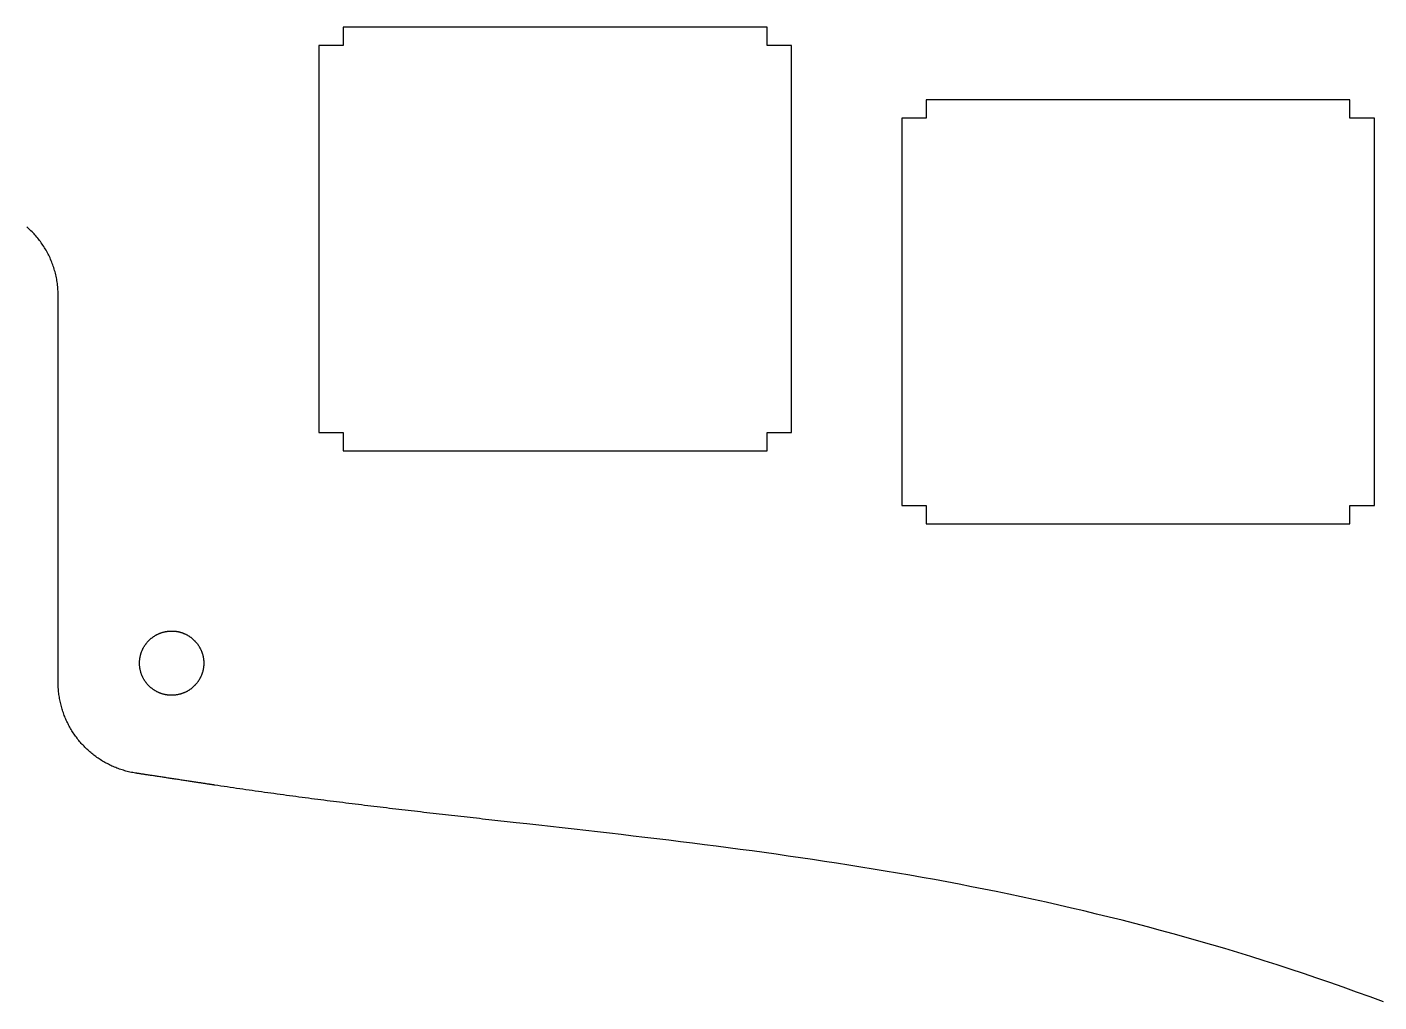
# Model space of a CAD drawing. Header units: millimetres. Extents: x 6 to 315, y 6 to 140.
# Drawn here: x 70.97 to 115.17, y 13.89 to 45.76 of the extents above; entities that cross this region are included whole.
import ezdxf

# ---------------------------------------------------------------- set-up
doc = ezdxf.new("R2010")
doc.units = ezdxf.units.MM
doc.layers.add('CUT', color=7, linetype='CONTINUOUS', true_color=0x000000)

msp = doc.modelspace()

# ---------------------------------------------------------------- linework, layer by layer
at = {"layer": 'CUT'}
for p, q in [((81.312058, 45.758836), (81.312058, 45.158532)), ((95.165927, 45.758836), (81.312058, 45.758836)), ((95.165927, 45.158532), (95.165927, 45.758836)), ((81.312058, 45.158532), (80.511709, 45.158532)), ((80.511709, 45.158532), (80.511709, 32.504927)), ((95.966448, 45.158532), (95.165927, 45.158532)), ((95.966448, 32.504927), (95.966448, 45.158532)), ((100.367417, 43.377261), (100.367417, 42.776956)), ((114.221287, 43.377261), (100.367417, 43.377261)), ((114.221287, 42.776956), (114.221287, 43.377261)), ((100.367417, 42.776956), (99.567241, 42.776956)), ((99.567241, 42.776956), (99.567241, 30.123351)), ((115.021808, 42.776956), (114.221287, 42.776956)), ((115.021808, 30.123351), (115.021808, 42.776956)), ((71.000889, 39.200251), (70.965601, 39.231692)), ((71.035824, 39.16828), (71.000889, 39.200251)), ((71.070406, 39.13578), (71.035824, 39.16828)), ((71.104282, 39.102716), (71.070406, 39.13578)), ((71.137453, 39.069157), (71.104282, 39.102716)), ((71.17027, 39.035069), (71.137453, 39.069157)), ((71.202735, 39.000452), (71.17027, 39.035069)), ((71.234494, 38.965341), (71.202735, 39.000452)), ((71.265547, 38.929735), (71.234494, 38.965341)), ((71.296247, 38.893636), (71.265547, 38.929735)), ((71.326242, 38.857043), (71.296247, 38.893636)), ((71.355883, 38.819955), (71.326242, 38.857043)), ((71.384819, 38.782409), (71.355883, 38.819955)), ((71.413402, 38.744404), (71.384819, 38.782409)), ((71.440927, 38.705906), (71.413402, 38.744404)), ((71.468098, 38.666983), (71.440927, 38.705906)), ((71.494917, 38.627602), (71.468098, 38.666983)), ((71.520677, 38.587798), (71.494917, 38.627602)), ((71.546084, 38.547534), (71.520677, 38.587798)), ((71.570786, 38.506883), (71.546084, 38.547534)), ((71.594781, 38.465773), (71.570786, 38.506883)), ((71.618424, 38.424274), (71.594781, 38.465773)), ((71.641008, 38.382353), (71.618424, 38.424274)), ((71.663239, 38.340043), (71.641008, 38.382353)), ((71.684765, 38.297344), (71.663239, 38.340043)), ((71.705585, 38.254258), (71.684765, 38.297344)), ((71.725699, 38.210784), (71.705585, 38.254258)), ((71.74546, 38.166921), (71.725699, 38.210784)), ((71.764162, 38.122706), (71.74546, 38.166921)), ((71.782159, 38.078137), (71.764162, 38.122706)), ((71.799803, 38.033216), (71.782159, 38.078137)), ((71.816388, 37.987942), (71.799803, 38.033216)), ((71.832267, 37.94235), (71.816388, 37.987942)), ((71.847794, 37.896406), (71.832267, 37.94235)), ((71.862262, 37.850143), (71.847794, 37.896406)), ((71.876024, 37.803564), (71.862262, 37.850143)), ((71.889081, 37.756666), (71.876024, 37.803564)), ((71.901431, 37.709451), (71.889081, 37.756666)), ((71.913076, 37.661954), (71.901431, 37.709451)), ((71.924015, 37.614139), (71.913076, 37.661954)), ((71.934249, 37.566077), (71.924015, 37.614139)), ((71.943424, 37.517698), (71.934249, 37.566077)), ((71.951893, 37.469072), (71.943424, 37.517698)), ((71.959656, 37.420163), (71.951893, 37.469072)), ((71.966714, 37.371007), (71.959656, 37.420163)), ((71.972713, 37.321604), (71.966714, 37.371007)), ((71.978006, 37.271954), (71.972713, 37.321604)), ((71.982593, 37.222058), (71.978006, 37.271954)), ((71.986475, 37.171949), (71.982593, 37.222058)), ((71.989298, 37.121594), (71.986475, 37.171949)), ((71.991415, 37.071026), (71.989298, 37.121594)), ((71.992474, 37.020212), (71.991415, 37.071026)), ((71.993179, 36.971374), (71.992474, 37.020212)), ((71.993179, 36.967069), (71.993179, 36.971374)), ((71.993179, 36.95493), (71.993179, 36.967069)), ((71.993179, 36.935098), (71.993179, 36.95493)), ((71.993179, 36.907785), (71.993179, 36.935098)), ((71.993179, 36.873098), (71.993179, 36.907785)), ((71.993179, 36.831246), (71.993179, 36.873098)), ((71.993179, 36.782408), (71.993179, 36.831246)), ((71.993179, 36.726689), (71.993179, 36.782408)), ((71.993179, 36.6643), (71.993179, 36.726689)), ((71.993179, 36.595383), (71.993179, 36.6643)), ((71.993179, 36.520115), (71.993179, 36.595383)), ((71.993179, 36.438671), (71.993179, 36.520115)), ((71.993179, 36.351157), (71.993179, 36.438671)), ((71.993179, 36.257821), (71.993179, 36.351157)), ((71.993179, 36.158769), (71.993179, 36.257821)), ((71.993179, 36.054211), (71.993179, 36.158769)), ((71.993179, 35.944255), (71.993179, 36.054211)), ((71.993179, 35.829111), (71.993179, 35.944255)), ((71.993179, 35.708921), (71.993179, 35.829111)), ((71.993179, 35.583861), (71.993179, 35.708921)), ((71.993179, 35.454108), (71.993179, 35.583861)), ((71.993179, 35.319803), (71.993179, 35.454108)), ((71.993179, 35.181087), (71.993179, 35.319803)), ((71.993179, 35.038208), (71.993179, 35.181087)), ((71.993179, 34.891234), (71.993179, 35.038208)), ((71.993179, 34.740379), (71.993179, 34.891234)), ((71.993179, 34.585819), (71.993179, 34.740379)), ((71.993179, 34.427695), (71.993179, 34.585819)), ((71.993179, 34.266183), (71.993179, 34.427695)), ((71.993179, 34.10146), (71.993179, 34.266183)), ((71.993179, 33.933632), (71.993179, 34.10146)), ((71.993179, 33.762945), (71.993179, 33.933632)), ((71.993179, 33.589506), (71.993179, 33.762945)), ((71.993179, 33.413491), (71.993179, 33.589506)), ((71.993179, 33.235077), (71.993179, 33.413491)), ((71.993179, 33.054439), (71.993179, 33.235077)), ((71.993179, 32.871719), (71.993179, 33.054439)), ((71.993179, 32.687094), (71.993179, 32.871719)), ((71.993179, 32.500704), (71.993179, 32.687094)), ((71.993179, 32.312762), (71.993179, 32.500704)), ((71.993179, 32.123373), (71.993179, 32.312762)), ((80.511709, 32.504927), (81.312058, 32.504927)), ((81.312058, 32.504927), (81.312058, 31.904967)), ((95.165927, 31.904967), (95.165927, 32.504927)), ((95.165927, 32.504927), (95.966448, 32.504927)), ((71.993179, 31.932749), (71.993179, 32.123373)), ((71.993179, 31.74103), (71.993179, 31.932749)), ((81.312058, 31.904967), (95.165927, 31.904967)), ((71.993179, 31.548395), (71.993179, 31.74103)), ((71.993179, 31.354983), (71.993179, 31.548395)), ((71.993179, 31.161007), (71.993179, 31.354983)), ((71.993179, 30.966571), (71.993179, 31.161007)), ((71.993179, 30.771889), (71.993179, 30.966571)), ((71.993179, 30.577101), (71.993179, 30.771889)), ((71.993179, 30.382383), (71.993179, 30.577101)), ((71.993179, 30.187913), (71.993179, 30.382383)), ((71.993179, 29.99383), (71.993179, 30.187913)), ((99.567241, 30.123351), (100.367417, 30.123351)), ((100.367417, 30.123351), (100.367417, 29.523047)), ((114.221287, 29.523047), (114.221287, 30.123351)), ((114.221287, 30.123351), (115.021808, 30.123351)), ((71.993179, 29.800277), (71.993179, 29.99383)), ((71.993179, 29.607465), (71.993179, 29.800277)), ((71.993179, 29.415536), (71.993179, 29.607465)), ((71.993179, 29.224664), (71.993179, 29.415536)), ((71.993179, 29.035028), (71.993179, 29.224664)), ((100.367417, 29.523047), (114.221287, 29.523047)), ((71.993179, 28.846768), (71.993179, 29.035028)), ((71.993179, 28.660026), (71.993179, 28.846768)), ((71.993179, 28.475012), (71.993179, 28.660026)), ((71.993179, 28.291905), (71.993179, 28.475012)), ((71.993179, 28.110808), (71.993179, 28.291905)), ((71.993179, 27.931899), (71.993179, 28.110808)), ((71.993179, 27.75539), (71.993179, 27.931899)), ((71.993179, 27.581422), (71.993179, 27.75539)), ((71.993179, 27.410135), (71.993179, 27.581422)), ((71.993179, 27.241707), (71.993179, 27.410135)), ((71.993179, 27.076314), (71.993179, 27.241707)), ((71.993179, 26.914096), (71.993179, 27.076314)), ((71.993179, 26.755266), (71.993179, 26.914096)), ((71.993179, 26.59993), (71.993179, 26.755266)), ((71.993179, 26.448299), (71.993179, 26.59993)), ((71.993179, 26.300549), (71.993179, 26.448299)), ((71.993179, 26.156752), (71.993179, 26.300549)), ((71.993179, 26.017189), (71.993179, 26.156752)), ((71.993179, 25.881931), (71.993179, 26.017189)), ((71.993179, 25.751225), (71.993179, 25.881931)), ((71.993179, 25.625178), (71.993179, 25.751225)), ((74.883242, 25.624542), (74.893123, 25.636611)), ((74.893123, 25.636611), (74.903003, 25.648503)), ((74.903003, 25.648503), (74.913237, 25.660254)), ((74.913237, 25.660254), (74.92347, 25.671863)), ((74.92347, 25.671863), (74.934057, 25.683296)), ((74.934057, 25.683296), (74.944643, 25.694588)), ((74.944643, 25.694588), (74.955582, 25.705704)), ((74.955582, 25.705704), (74.966521, 25.716679)), ((74.966521, 25.716679), (74.977813, 25.727477)), ((74.977813, 25.727477), (74.989105, 25.738134)), ((74.989105, 25.738134), (75.00075, 25.748614)), ((75.00075, 25.748614), (75.012395, 25.758918)), ((75.012395, 25.758918), (75.02404, 25.769046)), ((75.02404, 25.769046), (75.036038, 25.778997)), ((75.036038, 25.778997), (75.048036, 25.788807)), ((75.048036, 25.788807), (75.060386, 25.798405)), ((75.060386, 25.798405), (75.072737, 25.807827)), ((75.072737, 25.807827), (75.085441, 25.817072)), ((75.085441, 25.817072), (75.097791, 25.826141)), ((75.097791, 25.826141), (75.110848, 25.835034)), ((75.110848, 25.835034), (75.123551, 25.84375)), ((75.123551, 25.84375), (75.136961, 25.852254)), ((75.136961, 25.852254), (75.150017, 25.860582)), ((75.150017, 25.860582), (75.163427, 25.868698)), ((75.163427, 25.868698), (75.176836, 25.876638)), ((75.176836, 25.876638), (75.190598, 25.884401)), ((75.190598, 25.884401), (75.20436, 25.891917)), ((75.20436, 25.891917), (75.218123, 25.899257)), ((75.218123, 25.899257), (75.231885, 25.906421)), ((75.231885, 25.906421), (75.246, 25.913337)), ((75.246, 25.913337), (75.260468, 25.920077)), ((75.260468, 25.920077), (75.274583, 25.926605)), ((75.274583, 25.926605), (75.289051, 25.932922)), ((75.289051, 25.932922), (75.303519, 25.939026)), ((75.303519, 25.939026), (75.31834, 25.944919)), ((75.31834, 25.944919), (75.33316, 25.950601)), ((75.33316, 25.950601), (75.347981, 25.95607)), ((75.347981, 25.95607), (75.363155, 25.961293)), ((75.363155, 25.961293), (75.377976, 25.966339)), ((75.377976, 25.966339), (75.39315, 25.971103)), ((75.39315, 25.971103), (75.408676, 25.97569)), ((75.408676, 25.97569), (75.42385, 25.980031)), ((75.42385, 25.980031), (75.439376, 25.984159)), ((75.439376, 25.984159), (75.454903, 25.988041)), ((75.454903, 25.988041), (75.470782, 25.991711)), ((75.470782, 25.991711), (75.486309, 25.995099)), ((75.486309, 25.995099), (75.502189, 25.99831)), ((75.502189, 25.99831), (75.518068, 26.001239)), ((75.518068, 26.001239), (75.5343, 26.003956)), ((75.5343, 26.003956), (75.55018, 26.006426)), ((75.55018, 26.006426), (75.566412, 26.008614)), ((75.566412, 26.008614), (75.582644, 26.01059)), ((75.582644, 26.01059), (75.598877, 26.012319)), ((75.598877, 26.012319), (75.615462, 26.013801)), ((75.615462, 26.013801), (75.631694, 26.015036)), ((75.631694, 26.015036), (75.64828, 26.015989)), ((75.64828, 26.015989), (75.664865, 26.016695)), ((75.664865, 26.016695), (75.681803, 26.017153)), ((75.681803, 26.017153), (75.698388, 26.017365)), ((75.698388, 26.017365), (75.714973, 26.017295)), ((75.714973, 26.017295), (75.731911, 26.016977)), ((75.731911, 26.016977), (75.748497, 26.016377)), ((75.748497, 26.016377), (75.765082, 26.01553)), ((75.765082, 26.01553), (75.781314, 26.014436)), ((75.781314, 26.014436), (75.797899, 26.013095)), ((75.797899, 26.013095), (75.814132, 26.011507)), ((75.814132, 26.011507), (75.830364, 26.009637)), ((75.830364, 26.009637), (75.846597, 26.007555)), ((75.846597, 26.007555), (75.862829, 26.005226)), ((75.862829, 26.005226), (75.878708, 26.002615)), ((75.878708, 26.002615), (75.894588, 25.999792)), ((75.894588, 25.999792), (75.910467, 25.996722)), ((75.910467, 25.996722), (75.926347, 25.99344)), ((75.926347, 25.99344), (75.942226, 25.989911)), ((75.942226, 25.989911), (75.957753, 25.986135)), ((75.957753, 25.986135), (75.973279, 25.982113)), ((75.973279, 25.982113), (75.988806, 25.977878)), ((75.988806, 25.977878), (76.00398, 25.973432)), ((76.00398, 25.973432), (76.019153, 25.968739)), ((76.019153, 25.968739), (76.034327, 25.963834)), ((76.034327, 25.963834), (76.049501, 25.958717)), ((76.049501, 25.958717), (76.064322, 25.953353)), ((76.064322, 25.953353), (76.079142, 25.947778)), ((76.079142, 25.947778), (76.093963, 25.941991)), ((76.093963, 25.941991), (76.108431, 25.935992)), ((76.108431, 25.935992), (76.122899, 25.929781)), ((76.122899, 25.929781), (76.137367, 25.923359)), ((76.137367, 25.923359), (76.151482, 25.91676)), ((76.151482, 25.91676), (76.165597, 25.909914)), ((76.165597, 25.909914), (76.179712, 25.902857)), ((76.179712, 25.902857), (76.193828, 25.895623)), ((76.193828, 25.895623), (76.20759, 25.888177)), ((76.20759, 25.888177), (76.220999, 25.880555)), ((76.220999, 25.880555), (76.234761, 25.872686)), ((76.234761, 25.872686), (76.248171, 25.864675)), ((76.248171, 25.864675), (76.261227, 25.856453)), ((76.261227, 25.856453), (76.274636, 25.848019)), ((76.274636, 25.848019), (76.28734, 25.839409)), ((76.28734, 25.839409), (76.300396, 25.830623)), ((76.300396, 25.830623), (76.3131, 25.821659)), ((76.3131, 25.821659), (76.325804, 25.812485)), ((76.325804, 25.812485), (76.338154, 25.803133)), ((76.338154, 25.803133), (76.350505, 25.793606)), ((76.350505, 25.793606), (76.362503, 25.783937)), ((76.362503, 25.783937), (76.374501, 25.774056)), ((76.374501, 25.774056), (76.386498, 25.763999)), ((76.386498, 25.763999), (76.398143, 25.753766)), ((76.398143, 25.753766), (76.409788, 25.743391)), ((76.409788, 25.743391), (76.42108, 25.73284)), ((76.42108, 25.73284), (76.432372, 25.722113)), ((76.432372, 25.722113), (76.443664, 25.711209)), ((76.443664, 25.711209), (76.454604, 25.700164)), ((76.454604, 25.700164), (76.46519, 25.688978)), ((76.46519, 25.688978), (76.475776, 25.67758)), ((76.475776, 25.67758), (76.486363, 25.666076)), ((76.486363, 25.666076), (76.496596, 25.654396)), ((76.496596, 25.654396), (76.506477, 25.642574)), ((76.506477, 25.642574), (76.51671, 25.630577)), ((71.993179, 25.503964), (71.993179, 25.625178)), ((71.993179, 25.387727), (71.993179, 25.503964)), ((71.993179, 25.276712), (71.993179, 25.387727)), ((71.993179, 25.17099), (71.993179, 25.276712)), ((74.675045, 25.187363), (74.678574, 25.203101)), ((74.678574, 25.203101), (74.682455, 25.218734)), ((74.682455, 25.218734), (74.686337, 25.23426)), ((74.686337, 25.23426), (74.690571, 25.249716)), ((74.690571, 25.249716), (74.694806, 25.265067)), ((74.694806, 25.265067), (74.699393, 25.280346)), ((74.699393, 25.280346), (74.704334, 25.295485)), ((74.704334, 25.295485), (74.709274, 25.310552)), ((74.709274, 25.310552), (74.714567, 25.325514)), ((74.714567, 25.325514), (74.720213, 25.340335)), ((74.720213, 25.340335), (74.725859, 25.355085)), ((74.725859, 25.355085), (74.731858, 25.36973)), ((74.731858, 25.36973), (74.73821, 25.384233)), ((74.73821, 25.384233), (74.744562, 25.398666)), ((74.744562, 25.398666), (74.750913, 25.412957)), ((74.750913, 25.412957), (74.757971, 25.427143)), ((74.757971, 25.427143), (74.764676, 25.441187)), ((74.764676, 25.441187), (74.772086, 25.455126)), ((74.772086, 25.455126), (74.779496, 25.468959)), ((74.779496, 25.468959), (74.786907, 25.482651)), ((74.786907, 25.482651), (74.79467, 25.496201)), ((74.79467, 25.496201), (74.802786, 25.509646)), ((74.802786, 25.509646), (74.810902, 25.522984)), ((74.810902, 25.522984), (74.819371, 25.536147)), ((74.819371, 25.536147), (74.827841, 25.549203)), ((74.827841, 25.549203), (74.836662, 25.562083)), ((74.836662, 25.562083), (74.845484, 25.574857)), ((74.845484, 25.574857), (74.854659, 25.58749)), ((74.854659, 25.58749), (74.864187, 25.599982)), ((74.864187, 25.599982), (74.873362, 25.612333)), ((74.873362, 25.612333), (74.883242, 25.624542)), ((76.51671, 25.630577), (76.526238, 25.618473)), ((76.526238, 25.618473), (76.535765, 25.606193)), ((76.535765, 25.606193), (76.545293, 25.593772)), ((76.545293, 25.593772), (76.554468, 25.581209)), ((76.554468, 25.581209), (76.563643, 25.568506)), ((76.563643, 25.568506), (76.572465, 25.555661)), ((76.572465, 25.555661), (76.580934, 25.542675)), ((76.580934, 25.542675), (76.589403, 25.529583)), ((76.589403, 25.529583), (76.597872, 25.516315)), ((76.597872, 25.516315), (76.605988, 25.502941)), ((76.605988, 25.502941), (76.613751, 25.489461)), ((76.613751, 25.489461), (76.621514, 25.475805)), ((76.621514, 25.475805), (76.628925, 25.462043)), ((76.628925, 25.462043), (76.636335, 25.448174)), ((76.636335, 25.448174), (76.643393, 25.434165)), ((76.643393, 25.434165), (76.650097, 25.42005)), ((76.650097, 25.42005), (76.656802, 25.405829)), ((76.656802, 25.405829), (76.663507, 25.391467)), ((76.663507, 25.391467), (76.669506, 25.376999)), ((76.669506, 25.376999), (76.675858, 25.362425)), ((76.675858, 25.362425), (76.681504, 25.347746)), ((76.681504, 25.347746), (76.68715, 25.332925)), ((76.68715, 25.332925), (76.692443, 25.318033)), ((76.692443, 25.318033), (76.697736, 25.303036)), ((76.697736, 25.303036), (76.702676, 25.287933)), ((76.702676, 25.287933), (76.707616, 25.272724)), ((76.707616, 25.272724), (76.711851, 25.257409)), ((76.711851, 25.257409), (76.716438, 25.241988)), ((76.716438, 25.241988), (76.72032, 25.226497)), ((76.72032, 25.226497), (76.724202, 25.210935)), ((76.724202, 25.210935), (76.72773, 25.195232)), ((76.72773, 25.195232), (76.731259, 25.179494)), ((71.993179, 25.070772), (71.993179, 25.17099)), ((71.993179, 24.976237), (71.993179, 25.070772)), ((71.993179, 24.887523), (71.993179, 24.976237)), ((71.993179, 24.804774), (71.993179, 24.887523)), ((71.993179, 24.728199), (71.993179, 24.804774)), ((74.652108, 24.975743), (74.652461, 24.992434)), ((74.652108, 24.958981), (74.652108, 24.975743)), ((74.652461, 24.942255), (74.652108, 24.958981)), ((74.652461, 24.992434), (74.652814, 25.00909)), ((74.652814, 24.925599), (74.652461, 24.942255)), ((74.652814, 25.00909), (74.653519, 25.02564)), ((74.653519, 24.909014), (74.652814, 24.925599)), ((74.653519, 25.02564), (74.654578, 25.042154)), ((74.654578, 24.892499), (74.653519, 24.909014)), ((74.654578, 25.042154), (74.655989, 25.058598)), ((74.655989, 24.876055), (74.654578, 24.892499)), ((74.655989, 25.058598), (74.657401, 25.074972)), ((74.657401, 24.859681), (74.655989, 24.876055)), ((74.657401, 25.074972), (74.659165, 25.091275)), ((74.659165, 24.843379), (74.657401, 24.859681)), ((74.659165, 25.091275), (74.661283, 25.107472)), ((74.661283, 24.827146), (74.659165, 24.843379)), ((74.661283, 25.107472), (74.6634, 25.123633)), ((74.6634, 24.810984), (74.661283, 24.827146)), ((74.6634, 25.123633), (74.666223, 25.139689)), ((74.666223, 24.794929), (74.6634, 24.810984)), ((74.666223, 25.139689), (74.668693, 25.155675)), ((74.668693, 24.778943), (74.666223, 24.794929)), ((74.668693, 25.155675), (74.671869, 25.171554)), ((74.671869, 24.763028), (74.668693, 24.778943)), ((74.671869, 25.171554), (74.675045, 25.187363)), ((74.675045, 24.74722), (74.671869, 24.763028)), ((76.731259, 24.755124), (76.72773, 24.73935)), ((76.731259, 25.179494), (76.734082, 25.163614)), ((76.734082, 24.770968), (76.731259, 24.755124)), ((76.734082, 25.163614), (76.737258, 25.1477)), ((76.737258, 24.786918), (76.734082, 24.770968)), ((76.737258, 25.1477), (76.739728, 25.131679)), ((76.739728, 24.802939), (76.737258, 24.786918)), ((76.739728, 25.131679), (76.742198, 25.115553)), ((76.742198, 24.819065), (76.739728, 24.802939)), ((76.742198, 25.115553), (76.744316, 25.099391)), ((76.744316, 24.835227), (76.742198, 24.819065)), ((76.744316, 25.099391), (76.746433, 25.083123)), ((76.746433, 24.851495), (76.744316, 24.835227)), ((76.746433, 25.083123), (76.747844, 25.066785)), ((76.747844, 24.867833), (76.746433, 24.851495)), ((76.747844, 25.066785), (76.749256, 25.050411)), ((76.749256, 24.884242), (76.747844, 24.867833)), ((76.749256, 25.050411), (76.750667, 25.033932)), ((76.750667, 24.900756), (76.749256, 24.884242)), ((76.750667, 25.033932), (76.751373, 25.017382)), ((76.751373, 24.917306), (76.750667, 24.900756)), ((76.751373, 25.017382), (76.752079, 25.000762)), ((76.752079, 24.933927), (76.751373, 24.917306)), ((76.752079, 25.000762), (76.752432, 24.984106)), ((76.752432, 24.950583), (76.752079, 24.933927)), ((76.752432, 24.984106), (76.752432, 24.967344)), ((76.752432, 24.967344), (76.752432, 24.950583)), ((71.993179, 24.657977), (71.993179, 24.728199)), ((71.993179, 24.594212), (71.993179, 24.657977)), ((71.993179, 24.537081), (71.993179, 24.594212)), ((71.993179, 24.486796), (71.993179, 24.537081)), ((71.993179, 24.443463), (71.993179, 24.486796)), ((71.993179, 24.407293), (71.993179, 24.443463)), ((71.993179, 24.378428), (71.993179, 24.407293)), ((71.993179, 24.357008), (71.993179, 24.378428)), ((71.993179, 24.343281), (71.993179, 24.357008)), ((71.993179, 24.337318), (71.993179, 24.343281)), ((71.993179, 24.302806), (71.993179, 24.337318)), ((74.678574, 24.731481), (74.675045, 24.74722)), ((74.682455, 24.715849), (74.678574, 24.731481)), ((74.686337, 24.700287), (74.682455, 24.715849)), ((74.690571, 24.684831), (74.686337, 24.700287)), ((74.694806, 24.669481), (74.690571, 24.684831)), ((74.699393, 24.654201), (74.694806, 24.669481)), ((74.704334, 24.639063), (74.699393, 24.654201)), ((74.709274, 24.623995), (74.704334, 24.639063)), ((74.714567, 24.609033), (74.709274, 24.623995)), ((74.720213, 24.594177), (74.714567, 24.609033)), ((74.725859, 24.579427), (74.720213, 24.594177)), ((74.731858, 24.564782), (74.725859, 24.579427)), ((74.73821, 24.550244), (74.731858, 24.564782)), ((74.744562, 24.535846), (74.73821, 24.550244)), ((74.750913, 24.521519), (74.744562, 24.535846)), ((74.757971, 24.507334), (74.750913, 24.521519)), ((74.764676, 24.493289), (74.757971, 24.507334)), ((74.772086, 24.479351), (74.764676, 24.493289)), ((74.779496, 24.465518), (74.772086, 24.479351)), ((74.786907, 24.451826), (74.779496, 24.465518)), ((74.79467, 24.43824), (74.786907, 24.451826)), ((74.802786, 24.424796), (74.79467, 24.43824)), ((74.810902, 24.411492), (74.802786, 24.424796)), ((74.819371, 24.398295), (74.810902, 24.411492)), ((74.827841, 24.385238), (74.819371, 24.398295)), ((74.836662, 24.372323), (74.827841, 24.385238)), ((74.845484, 24.359549), (74.836662, 24.372323)), ((74.854659, 24.346916), (74.845484, 24.359549)), ((74.864187, 24.334424), (74.854659, 24.346916)), ((74.873362, 24.322073), (74.864187, 24.334424)), ((74.883242, 24.309864), (74.873362, 24.322073)), ((74.893123, 24.297831), (74.883242, 24.309864)), ((76.526238, 24.315969), (76.51671, 24.30383)), ((76.535765, 24.328249), (76.526238, 24.315969)), ((76.545293, 24.34067), (76.535765, 24.328249)), ((76.554468, 24.353232), (76.545293, 24.34067)), ((76.563643, 24.365936), (76.554468, 24.353232)), ((76.572465, 24.378781), (76.563643, 24.365936)), ((76.580934, 24.391766), (76.572465, 24.378781)), ((76.589403, 24.404858), (76.580934, 24.391766)), ((76.597872, 24.418126), (76.589403, 24.404858)), ((76.605988, 24.4315), (76.597872, 24.418126)), ((76.613751, 24.445016), (76.605988, 24.4315)), ((76.621514, 24.458637), (76.613751, 24.445016)), ((76.628925, 24.472399), (76.621514, 24.458637)), ((76.636335, 24.486302), (76.628925, 24.472399)), ((76.643393, 24.500311), (76.636335, 24.486302)), ((76.650097, 24.514427), (76.643393, 24.500311)), ((76.656802, 24.528683), (76.650097, 24.514427)), ((76.663507, 24.543045), (76.656802, 24.528683)), ((76.669506, 24.557513), (76.663507, 24.543045)), ((76.675858, 24.572087), (76.669506, 24.557513)), ((76.681504, 24.586766), (76.675858, 24.572087)), ((76.68715, 24.601587), (76.681504, 24.586766)), ((76.692443, 24.616479), (76.68715, 24.601587)), ((76.697736, 24.631511), (76.692443, 24.616479)), ((76.702676, 24.646614), (76.697736, 24.631511)), ((76.707616, 24.661823), (76.702676, 24.646614)), ((76.711851, 24.677138), (76.707616, 24.661823)), ((76.716438, 24.692559), (76.711851, 24.677138)), ((76.72032, 24.70805), (76.716438, 24.692559)), ((76.724202, 24.723647), (76.72032, 24.70805)), ((76.72773, 24.73935), (76.724202, 24.723647)), ((71.994238, 24.25725), (71.993179, 24.302806)), ((71.99565, 24.211835), (71.994238, 24.25725)), ((71.997767, 24.166596), (71.99565, 24.211835)), ((72.00059, 24.121498), (71.997767, 24.166596)), ((72.004119, 24.076577), (72.00059, 24.121498)), ((72.008353, 24.031832), (72.004119, 24.076577)), ((72.013293, 23.987264), (72.008353, 24.031832)), ((72.018939, 23.942872), (72.013293, 23.987264)), ((72.024938, 23.898656), (72.018939, 23.942872)), ((72.031643, 23.854652), (72.024938, 23.898656)), ((74.903003, 24.285903), (74.893123, 24.297831)), ((74.913237, 24.274153), (74.903003, 24.285903)), ((74.92347, 24.262543), (74.913237, 24.274153)), ((74.934057, 24.25111), (74.92347, 24.262543)), ((74.944643, 24.239818), (74.934057, 24.25111)), ((74.955582, 24.228667), (74.944643, 24.239818)), ((74.966521, 24.217728), (74.955582, 24.228667)), ((74.977813, 24.206894), (74.966521, 24.217728)), ((74.989105, 24.196273), (74.977813, 24.206894)), ((75.00075, 24.185792), (74.989105, 24.196273)), ((75.012395, 24.175488), (75.00075, 24.185792)), ((75.02404, 24.165325), (75.012395, 24.175488)), ((75.036038, 24.155374), (75.02404, 24.165325)), ((75.048036, 24.145599), (75.036038, 24.155374)), ((75.060386, 24.135966), (75.048036, 24.145599)), ((75.072737, 24.126544), (75.060386, 24.135966)), ((75.085441, 24.117299), (75.072737, 24.126544)), ((75.097791, 24.10823), (75.085441, 24.117299)), ((75.110848, 24.099337), (75.097791, 24.10823)), ((75.123551, 24.090621), (75.110848, 24.099337)), ((75.136961, 24.082117), (75.123551, 24.090621)), ((75.150017, 24.073789), (75.136961, 24.082117)), ((75.163427, 24.065673), (75.150017, 24.073789)), ((75.176836, 24.057733), (75.163427, 24.065673)), ((75.190598, 24.04997), (75.176836, 24.057733)), ((75.20436, 24.042418), (75.190598, 24.04997)), ((75.218123, 24.035078), (75.20436, 24.042418)), ((75.231885, 24.02795), (75.218123, 24.035078)), ((75.246, 24.020999), (75.231885, 24.02795)), ((75.260468, 24.014259), (75.246, 24.020999)), ((75.274583, 24.007766), (75.260468, 24.014259)), ((75.289051, 24.001414), (75.274583, 24.007766)), ((75.303519, 23.995309), (75.289051, 24.001414)), ((75.31834, 23.989416), (75.303519, 23.995309)), ((75.33316, 23.98377), (75.31834, 23.989416)), ((75.347981, 23.9783), (75.33316, 23.98377)), ((75.363155, 23.973043), (75.347981, 23.9783)), ((75.377976, 23.968032), (75.363155, 23.973043)), ((75.39315, 23.963233), (75.377976, 23.968032)), ((75.408676, 23.958645), (75.39315, 23.963233)), ((75.42385, 23.954305), (75.408676, 23.958645)), ((75.439376, 23.950211), (75.42385, 23.954305)), ((75.454903, 23.94633), (75.439376, 23.950211)), ((75.470782, 23.94266), (75.454903, 23.94633)), ((75.486309, 23.939237), (75.470782, 23.94266)), ((75.502189, 23.936061), (75.486309, 23.939237)), ((75.518068, 23.933097), (75.502189, 23.936061)), ((75.5343, 23.930415), (75.518068, 23.933097)), ((75.55018, 23.927945), (75.5343, 23.930415)), ((75.566412, 23.925722), (75.55018, 23.927945)), ((75.582644, 23.923746), (75.566412, 23.925722)), ((75.598877, 23.922017), (75.582644, 23.923746)), ((75.615462, 23.92057), (75.598877, 23.922017)), ((75.631694, 23.919335), (75.615462, 23.92057)), ((75.64828, 23.918347), (75.631694, 23.919335)), ((75.664865, 23.917641), (75.64828, 23.918347)), ((75.681803, 23.917182), (75.664865, 23.917641)), ((75.698388, 23.917006), (75.681803, 23.917182)), ((75.714973, 23.917076), (75.698388, 23.917006)), ((75.731911, 23.917394), (75.714973, 23.917076)), ((75.748497, 23.917959), (75.731911, 23.917394)), ((75.765082, 23.918805), (75.748497, 23.917959)), ((75.781314, 23.919899), (75.765082, 23.918805)), ((75.797899, 23.921276), (75.781314, 23.919899)), ((75.814132, 23.922864), (75.797899, 23.921276)), ((75.830364, 23.924698), (75.814132, 23.922864)), ((75.846597, 23.926816), (75.830364, 23.924698)), ((75.862829, 23.929145), (75.846597, 23.926816)), ((75.878708, 23.931721), (75.862829, 23.929145)), ((75.894588, 23.934544), (75.878708, 23.931721)), ((75.910467, 23.937614), (75.894588, 23.934544)), ((75.926347, 23.940931), (75.910467, 23.937614)), ((75.942226, 23.94446), (75.926347, 23.940931)), ((75.957753, 23.948235), (75.942226, 23.94446)), ((75.973279, 23.952223), (75.957753, 23.948235)), ((75.988806, 23.956457), (75.973279, 23.952223)), ((76.00398, 23.960904), (75.988806, 23.956457)), ((76.019153, 23.965597), (76.00398, 23.960904)), ((76.034327, 23.970502), (76.019153, 23.965597)), ((76.049501, 23.975654), (76.034327, 23.970502)), ((76.064322, 23.980982), (76.049501, 23.975654)), ((76.079142, 23.986558), (76.064322, 23.980982)), ((76.093963, 23.992345), (76.079142, 23.986558)), ((76.108431, 23.998344), (76.093963, 23.992345)), ((76.122899, 24.004555), (76.108431, 23.998344)), ((76.137367, 24.010977), (76.122899, 24.004555)), ((76.151482, 24.017611), (76.137367, 24.010977)), ((76.165597, 24.024457), (76.151482, 24.017611)), ((76.179712, 24.031479), (76.165597, 24.024457)), ((76.193828, 24.038748), (76.179712, 24.031479)), ((76.20759, 24.046194), (76.193828, 24.038748)), ((76.220999, 24.053816), (76.20759, 24.046194)), ((76.234761, 24.06165), (76.220999, 24.053816)), ((76.248171, 24.069696), (76.234761, 24.06165)), ((76.261227, 24.077918), (76.248171, 24.069696)), ((76.274636, 24.086351), (76.261227, 24.077918)), ((76.28734, 24.094962), (76.274636, 24.086351)), ((76.300396, 24.103748), (76.28734, 24.094962)), ((76.3131, 24.112711), (76.300396, 24.103748)), ((76.325804, 24.121886), (76.3131, 24.112711)), ((76.338154, 24.131237), (76.325804, 24.121886)), ((76.350505, 24.140765), (76.338154, 24.131237)), ((76.362503, 24.150469), (76.350505, 24.140765)), ((76.374501, 24.16035), (76.362503, 24.150469)), ((76.386498, 24.170407), (76.374501, 24.16035)), ((76.398143, 24.180605), (76.386498, 24.170407)), ((76.409788, 24.191015), (76.398143, 24.180605)), ((76.42108, 24.201566), (76.409788, 24.191015)), ((76.432372, 24.212293), (76.42108, 24.201566)), ((76.443664, 24.223162), (76.432372, 24.212293)), ((76.454604, 24.234242), (76.443664, 24.223162)), ((76.46519, 24.245428), (76.454604, 24.234242)), ((76.475776, 24.256826), (76.46519, 24.245428)), ((76.486363, 24.26833), (76.475776, 24.256826)), ((76.496596, 24.28001), (76.486363, 24.26833)), ((76.506477, 24.291832), (76.496596, 24.28001)), ((76.51671, 24.30383), (76.506477, 24.291832)), ((72.039053, 23.81086), (72.031643, 23.854652)), ((72.04717, 23.767245), (72.039053, 23.81086)), ((72.055991, 23.723841), (72.04717, 23.767245)), ((72.065166, 23.680649), (72.055991, 23.723841)), ((72.0754, 23.637704), (72.065166, 23.680649)), ((72.085986, 23.594935), (72.0754, 23.637704)), ((72.096925, 23.552448), (72.085986, 23.594935)), ((72.108923, 23.510139), (72.096925, 23.552448)), ((72.121274, 23.468111), (72.108923, 23.510139)), ((72.133977, 23.42633), (72.121274, 23.468111)), ((72.14774, 23.384797), (72.133977, 23.42633)), ((72.161855, 23.34351), (72.14774, 23.384797)), ((72.176675, 23.30247), (72.161855, 23.34351)), ((72.191849, 23.261713), (72.176675, 23.30247)), ((72.207729, 23.221238), (72.191849, 23.261713)), ((72.224314, 23.181045), (72.207729, 23.221238)), ((72.241252, 23.141135), (72.224314, 23.181045)), ((72.258896, 23.101507), (72.241252, 23.141135)), ((72.276893, 23.062161), (72.258896, 23.101507)), ((72.295595, 23.023098), (72.276893, 23.062161)), ((72.315003, 22.984387), (72.295595, 23.023098)), ((72.334764, 22.945959), (72.315003, 22.984387)), ((72.354878, 22.907848), (72.334764, 22.945959)), ((72.376051, 22.870055), (72.354878, 22.907848)), ((72.397224, 22.832579), (72.376051, 22.870055)), ((72.419102, 22.795457), (72.397224, 22.832579)), ((72.441686, 22.758652), (72.419102, 22.795457)), ((72.464623, 22.722199), (72.441686, 22.758652)), ((72.487913, 22.6861), (72.464623, 22.722199)), ((72.511909, 22.650318), (72.487913, 22.6861)), ((72.536257, 22.614925), (72.511909, 22.650318)), ((72.561311, 22.579884), (72.536257, 22.614925)), ((72.586719, 22.545232), (72.561311, 22.579884)), ((72.612831, 22.510932), (72.586719, 22.545232)), ((72.638944, 22.47702), (72.612831, 22.510932)), ((72.666116, 22.443497), (72.638944, 22.47702)), ((72.693287, 22.410362), (72.666116, 22.443497)), ((72.721165, 22.377615), (72.693287, 22.410362)), ((72.749395, 22.345256), (72.721165, 22.377615)), ((72.778331, 22.313321), (72.749395, 22.345256)), ((72.807267, 22.281774), (72.778331, 22.313321)), ((72.836908, 22.25065), (72.807267, 22.281774)), ((72.867256, 22.219985), (72.836908, 22.25065)), ((72.897603, 22.189708), (72.867256, 22.219985)), ((72.928656, 22.159855), (72.897603, 22.189708)), ((72.960062, 22.13046), (72.928656, 22.159855)), ((72.991821, 22.101524), (72.960062, 22.13046)), ((73.024286, 22.073012), (72.991821, 22.101524)), ((73.056751, 22.044958), (73.024286, 22.073012)), ((73.089921, 22.017363), (73.056751, 22.044958)), ((73.123444, 21.990227), (73.089921, 22.017363)), ((73.157321, 21.963549), (73.123444, 21.990227)), ((73.191903, 21.937366), (73.157321, 21.963549)), ((73.226485, 21.911676), (73.191903, 21.937366)), ((73.261419, 21.886445), (73.226485, 21.911676)), ((73.29706, 21.861709), (73.261419, 21.886445)), ((73.333053, 21.837466), (73.29706, 21.861709)), ((73.369047, 21.813753), (73.333053, 21.837466)), ((73.405746, 21.790498), (73.369047, 21.813753)), ((73.442798, 21.767773), (73.405746, 21.790498)), ((73.480203, 21.745577), (73.442798, 21.767773)), ((73.517961, 21.72391), (73.480203, 21.745577)), ((73.556072, 21.702773), (73.517961, 21.72391)), ((73.594182, 21.68213), (73.556072, 21.702773)), ((73.632999, 21.662051), (73.594182, 21.68213)), ((73.672168, 21.642537), (73.632999, 21.662051)), ((73.71169, 21.623552), (73.672168, 21.642537)), ((73.751566, 21.605097), (73.71169, 21.623552)), ((73.791441, 21.587241), (73.751566, 21.605097)), ((73.832022, 21.569915), (73.791441, 21.587241)), ((73.872602, 21.553188), (73.832022, 21.569915)), ((73.913889, 21.537027), (73.872602, 21.553188)), ((73.955176, 21.521429), (73.913889, 21.537027)), ((73.996815, 21.506467), (73.955176, 21.521429)), ((74.038807, 21.492035), (73.996815, 21.506467)), ((74.081153, 21.478237), (74.038807, 21.492035)), ((74.123498, 21.46504), (74.081153, 21.478237)), ((74.166549, 21.452442), (74.123498, 21.46504)), ((74.2096, 21.440444), (74.166549, 21.452442)), ((74.253004, 21.429082), (74.2096, 21.440444)), ((74.296408, 21.418354), (74.253004, 21.429082)), ((74.340517, 21.408227), (74.296408, 21.418354)), ((74.384627, 21.398734), (74.340517, 21.408227)), ((74.429089, 21.389912), (74.384627, 21.398734)), ((74.473905, 21.381725), (74.429089, 21.389912)), ((74.51872, 21.374174), (74.473905, 21.381725)), ((74.543422, 21.370328), (74.51872, 21.374174)), ((74.544833, 21.370081), (74.543422, 21.370328)), ((74.548009, 21.369622), (74.544833, 21.370081)), ((74.552596, 21.368916), (74.548009, 21.369622)), ((74.558948, 21.367999), (74.552596, 21.368916)), ((74.566359, 21.366834), (74.558948, 21.367999)), ((74.575533, 21.365458), (74.566359, 21.366834)), ((74.58612, 21.36387), (74.575533, 21.365458)), ((74.597765, 21.36207), (74.58612, 21.36387)), ((74.610821, 21.360059), (74.597765, 21.36207)), ((74.625289, 21.357871), (74.610821, 21.360059)), ((74.641169, 21.355507), (74.625289, 21.357871)), ((74.658107, 21.352931), (74.641169, 21.355507)), ((74.676103, 21.350178), (74.658107, 21.352931)), ((74.695512, 21.347214), (74.676103, 21.350178)), ((74.715979, 21.344109), (74.695512, 21.347214)), ((74.737504, 21.340827), (74.715979, 21.344109)), ((74.760441, 21.337404), (74.737504, 21.340827)), ((74.784084, 21.333805), (74.760441, 21.337404)), ((74.808785, 21.330064), (74.784084, 21.333805)), ((74.834192, 21.326183), (74.808785, 21.330064)), ((74.861011, 21.322125), (74.834192, 21.326183)), ((74.888535, 21.317961), (74.861011, 21.322125)), ((74.916766, 21.313655), (74.888535, 21.317961)), ((74.946054, 21.309209), (74.916766, 21.313655)), ((74.976049, 21.304657), (74.946054, 21.309209)), ((75.006749, 21.299999), (74.976049, 21.304657)), ((75.038155, 21.2952), (75.006749, 21.299999)), ((75.07062, 21.29033), (75.038155, 21.2952)), ((75.103437, 21.285319), (75.07062, 21.29033)), ((75.136961, 21.280238), (75.103437, 21.285319)), ((75.17119, 21.275051), (75.136961, 21.280238)), ((75.205772, 21.269793), (75.17119, 21.275051)), ((75.24106, 21.264429), (75.205772, 21.269793)), ((75.2767, 21.258995), (75.24106, 21.264429)), ((75.313046, 21.25349), (75.2767, 21.258995)), ((75.349746, 21.24795), (75.313046, 21.25349)), ((75.386798, 21.242304), (75.349746, 21.24795)), ((75.424203, 21.236622), (75.386798, 21.242304)), ((75.461961, 21.230906), (75.424203, 21.236622)), ((75.500071, 21.225119), (75.461961, 21.230906)), ((75.538535, 21.219296), (75.500071, 21.225119)), ((75.576998, 21.213438), (75.538535, 21.219296)), ((75.615815, 21.207545), (75.576998, 21.213438)), ((75.654631, 21.201617), (75.615815, 21.207545)), ((75.693801, 21.195689), (75.654631, 21.201617)), ((75.73297, 21.189725), (75.693801, 21.195689)), ((75.772492, 21.183761), (75.73297, 21.189725)), ((75.811662, 21.177798), (75.772492, 21.183761)), ((75.851184, 21.171834), (75.811662, 21.177798)), ((75.890353, 21.165871), (75.851184, 21.171834)), ((75.929523, 21.159907), (75.890353, 21.165871)), ((75.968692, 21.153943), (75.929523, 21.159907)), ((76.007861, 21.148015), (75.968692, 21.153943)), ((76.046678, 21.142122), (76.007861, 21.148015)), ((76.085494, 21.136264), (76.046678, 21.142122)), ((76.123958, 21.130442), (76.085494, 21.136264)), ((76.162069, 21.124619), (76.123958, 21.130442)), ((76.199826, 21.118867), (76.162069, 21.124619)), ((76.237584, 21.113186), (76.199826, 21.118867)), ((76.274636, 21.10754), (76.237584, 21.113186)), ((76.311336, 21.101929), (76.274636, 21.10754)), ((76.348035, 21.096424), (76.311336, 21.101929)), ((76.383675, 21.090955), (76.348035, 21.096424)), ((76.419316, 21.085591), (76.383675, 21.090955)), ((76.454251, 21.080263), (76.419316, 21.085591)), ((76.48848, 21.075075), (76.454251, 21.080263)), ((76.522356, 21.069923), (76.48848, 21.075075)), ((76.555526, 21.064912), (76.522356, 21.069923)), ((76.587991, 21.059972), (76.555526, 21.064912)), ((76.61975, 21.055138), (76.587991, 21.059972)), ((76.650803, 21.050445), (76.61975, 21.055138)), ((76.681151, 21.045822), (76.650803, 21.050445)), ((76.710439, 21.04134), (76.681151, 21.045822)), ((76.739375, 21.037), (76.710439, 21.04134)), ((76.767253, 21.032765), (76.739375, 21.037)), ((76.794071, 21.028672), (76.767253, 21.032765)), ((76.820184, 21.02472), (76.794071, 21.028672)), ((76.845238, 21.020944), (76.820184, 21.02472)), ((76.869234, 21.017274), (76.845238, 21.020944)), ((76.892171, 21.013781), (76.869234, 21.017274)), ((76.91405, 21.010428), (76.892171, 21.013781)), ((76.935222, 21.007288), (76.91405, 21.010428)), ((76.954983, 21.004288), (76.935222, 21.007288)), ((76.973333, 21.001465), (76.954983, 21.004288)), ((76.990977, 20.998819), (76.973333, 21.001465)), ((77.007209, 20.996348), (76.990977, 20.998819)), ((77.02203, 20.99409), (77.007209, 20.996348)), ((77.035792, 20.992008), (77.02203, 20.99409)), ((77.048143, 20.990138), (77.035792, 20.992008)), ((77.059082, 20.988479), (77.048143, 20.990138)), ((77.06861, 20.987033), (77.059082, 20.988479)), ((77.076726, 20.985797), (77.06861, 20.987033)), ((77.08343, 20.984774), (77.076726, 20.985797)), ((77.088724, 20.983962), (77.08343, 20.984774)), ((77.092252, 20.983433), (77.088724, 20.983962)), ((77.09437, 20.98308), (77.092252, 20.983433)), ((77.112014, 20.980434), (77.09437, 20.98308)), ((77.213642, 20.965084), (77.112014, 20.980434)), ((77.315271, 20.949804), (77.213642, 20.965084)), ((77.416899, 20.93463), (77.315271, 20.949804)), ((77.518881, 20.919492), (77.416899, 20.93463)), ((77.620509, 20.904459), (77.518881, 20.919492)), ((77.722491, 20.889497), (77.620509, 20.904459)), ((77.824119, 20.874606), (77.722491, 20.889497)), ((77.926101, 20.859785), (77.824119, 20.874606)), ((78.028082, 20.845035), (77.926101, 20.859785)), ((78.130064, 20.83039), (78.028082, 20.845035)), ((78.231692, 20.815781), (78.130064, 20.83039)), ((78.333674, 20.801243), (78.231692, 20.815781)), ((78.435655, 20.78681), (78.333674, 20.801243)), ((78.537637, 20.772413), (78.435655, 20.78681)), ((78.639618, 20.758121), (78.537637, 20.772413)), ((78.741953, 20.743865), (78.639618, 20.758121)), ((78.843934, 20.729679), (78.741953, 20.743865)), ((78.945915, 20.715599), (78.843934, 20.729679)), ((79.047897, 20.701555), (78.945915, 20.715599)), ((79.149878, 20.687581), (79.047897, 20.701555)), ((79.252213, 20.673642), (79.149878, 20.687581)), ((79.354194, 20.65981), (79.252213, 20.673642)), ((79.456176, 20.646012), (79.354194, 20.65981)), ((79.55851, 20.632285), (79.456176, 20.646012)), ((79.660491, 20.618629), (79.55851, 20.632285)), ((79.762473, 20.605043), (79.660491, 20.618629)), ((79.864807, 20.591528), (79.762473, 20.605043)), ((79.966789, 20.578048), (79.864807, 20.591528)), ((80.069123, 20.564603), (79.966789, 20.578048)), ((80.171104, 20.551265), (80.069123, 20.564603)), ((80.273439, 20.537961), (80.171104, 20.551265)), ((80.37542, 20.524693), (80.273439, 20.537961)), ((80.477755, 20.511531), (80.37542, 20.524693)), ((80.579736, 20.498404), (80.477755, 20.511531)), ((80.681718, 20.485312), (80.579736, 20.498404)), ((80.784052, 20.472291), (80.681718, 20.485312)), ((80.886033, 20.459305), (80.784052, 20.472291)), ((80.988368, 20.44639), (80.886033, 20.459305)), ((81.090349, 20.43351), (80.988368, 20.44639)), ((81.192331, 20.4207), (81.090349, 20.43351)), ((81.294665, 20.407926), (81.192331, 20.4207)), ((81.396646, 20.395222), (81.294665, 20.407926)), ((81.498628, 20.382554), (81.396646, 20.395222)), ((81.600962, 20.369921), (81.498628, 20.382554)), ((81.702944, 20.357359), (81.600962, 20.369921)), ((81.804925, 20.344832), (81.702944, 20.357359)), ((81.906907, 20.33234), (81.804925, 20.344832)), ((82.008888, 20.319883), (81.906907, 20.33234)), ((82.110869, 20.307497), (82.008888, 20.319883)), ((82.212851, 20.295147), (82.110869, 20.307497)), ((82.314832, 20.282831), (82.212851, 20.295147)), ((82.416814, 20.270586), (82.314832, 20.282831)), ((82.518795, 20.258341), (82.416814, 20.270586)), ((82.620777, 20.246167), (82.518795, 20.258341)), ((82.722405, 20.234028), (82.620777, 20.246167)), ((82.824387, 20.221925), (82.722405, 20.234028)), ((82.926368, 20.209856), (82.824387, 20.221925)), ((83.027997, 20.197823), (82.926368, 20.209856)), ((83.129978, 20.185825), (83.027997, 20.197823)), ((83.231607, 20.173863), (83.129978, 20.185825)), ((83.333236, 20.161935), (83.231607, 20.173863)), ((83.434864, 20.150043), (83.333236, 20.161935)), ((83.536493, 20.138187), (83.434864, 20.150043)), ((83.638474, 20.126365), (83.536493, 20.138187)), ((83.73975, 20.114579), (83.638474, 20.126365)), ((83.841378, 20.102829), (83.73975, 20.114579)), ((83.943007, 20.091078), (83.841378, 20.102829)), ((84.044636, 20.079398), (83.943007, 20.091078)), ((84.145911, 20.067717), (84.044636, 20.079398)), ((84.24754, 20.056072), (84.145911, 20.067717)), ((84.348816, 20.044463), (84.24754, 20.056072)), ((84.450091, 20.032853), (84.348816, 20.044463)), ((84.551367, 20.021314), (84.450091, 20.032853)), ((84.652643, 20.009775), (84.551367, 20.021314)), ((84.753918, 19.998271), (84.652643, 20.009775)), ((84.855194, 19.986767), (84.753918, 19.998271)), ((84.95647, 19.975299), (84.855194, 19.986767)), ((85.057393, 19.963866), (84.95647, 19.975299)), ((85.158668, 19.952432), (85.057393, 19.963866)), ((85.259591, 19.941034), (85.158668, 19.952432)), ((85.360514, 19.929672), (85.259591, 19.941034)), ((85.461437, 19.918309), (85.360514, 19.929672)), ((85.56236, 19.906947), (85.461437, 19.918309)), ((85.663283, 19.895619), (85.56236, 19.906947)), ((85.763852, 19.884327), (85.663283, 19.895619)), ((85.864775, 19.873035), (85.763852, 19.884327)), ((85.965345, 19.861743), (85.864775, 19.873035)), ((86.065915, 19.850486), (85.965345, 19.861743)), ((86.166485, 19.839229), (86.065915, 19.850486)), ((86.267055, 19.828008), (86.166485, 19.839229)), ((86.367625, 19.816786), (86.267055, 19.828008)), ((86.467842, 19.805565), (86.367625, 19.816786)), ((86.568412, 19.794379), (86.467842, 19.805565)), ((86.668629, 19.783193), (86.568412, 19.794379)), ((86.768846, 19.772006), (86.668629, 19.783193)), ((86.869063, 19.760855), (86.768846, 19.772006)), ((86.968928, 19.749669), (86.869063, 19.760855)), ((87.31757, 19.710817), (86.968928, 19.749669)), ((87.7015, 19.667943), (87.31757, 19.710817)), ((88.085783, 19.624927), (87.7015, 19.667943)), ((88.470772, 19.58177), (88.085783, 19.624927)), ((88.855761, 19.538366), (88.470772, 19.58177)), ((89.241103, 19.494716), (88.855761, 19.538366)), ((89.626797, 19.450747), (89.241103, 19.494716)), ((90.012845, 19.40639), (89.626797, 19.450747)), ((90.399598, 19.36161), (90.012845, 19.40639)), ((90.786351, 19.316372), (90.399598, 19.36161)), ((91.17381, 19.270639), (90.786351, 19.316372)), ((91.561622, 19.224341), (91.17381, 19.270639)), ((91.949787, 19.177409), (91.561622, 19.224341)), ((92.338657, 19.129805), (91.949787, 19.177409)), ((92.727528, 19.081532), (92.338657, 19.129805)), ((93.117457, 19.032482), (92.727528, 19.081532)), ((93.507386, 18.98262), (93.117457, 19.032482)), ((93.898374, 18.931877), (93.507386, 18.98262)), ((94.289361, 18.880251), (93.898374, 18.931877)), ((94.681408, 18.827672), (94.289361, 18.880251)), ((95.073807, 18.77407), (94.681408, 18.827672)), ((95.466559, 18.719409), (95.073807, 18.77407)), ((95.860017, 18.663655), (95.466559, 18.719409)), ((96.254534, 18.606771), (95.860017, 18.663655)), ((96.64905, 18.548652), (96.254534, 18.606771)), ((97.044625, 18.489298), (96.64905, 18.548652)), ((97.440906, 18.428639), (97.044625, 18.489298)), ((97.83754, 18.366603), (97.440906, 18.428639)), ((98.234879, 18.303226), (97.83754, 18.366603)), ((98.633278, 18.238367), (98.234879, 18.303226)), ((99.032029, 18.171991), (98.633278, 18.238367)), ((99.431838, 18.104098), (99.032029, 18.171991)), ((99.832354, 18.034616), (99.431838, 18.104098)), ((100.233575, 17.963476), (99.832354, 18.034616)), ((100.635502, 17.890642), (100.233575, 17.963476)), ((101.038135, 17.81608), (100.635502, 17.890642)), ((101.441826, 17.739717), (101.038135, 17.81608)), ((101.846223, 17.661519), (101.441826, 17.739717)), ((102.251326, 17.581416), (101.846223, 17.661519)), ((102.657487, 17.499372), (102.251326, 17.581416)), ((103.064354, 17.415352), (102.657487, 17.499372)), ((103.47228, 17.329286), (103.064354, 17.415352)), ((103.881265, 17.241137), (103.47228, 17.329286)), ((104.290955, 17.150871), (103.881265, 17.241137)), ((104.701351, 17.058417), (104.290955, 17.150871)), ((105.113158, 16.963705), (104.701351, 17.058417)), ((105.525672, 16.866734), (105.113158, 16.963705)), ((105.939244, 16.767435), (105.525672, 16.866734)), ((106.353874, 16.665736), (105.939244, 16.767435)), ((106.76921, 16.561602), (106.353874, 16.665736)), ((107.185958, 16.455033), (106.76921, 16.561602)), ((107.603412, 16.345888), (107.185958, 16.455033)), ((108.022277, 16.234202), (107.603412, 16.345888)), ((108.441847, 16.11987), (108.022277, 16.234202)), ((108.86283, 16.002856), (108.441847, 16.11987)), ((109.284871, 15.883125), (108.86283, 16.002856)), ((109.70797, 15.760641), (109.284871, 15.883125)), ((110.132128, 15.6353), (109.70797, 15.760641)), ((110.557345, 15.507099), (110.132128, 15.6353)), ((110.983974, 15.37597), (110.557345, 15.507099)), ((111.411661, 15.241912), (110.983974, 15.37597)), ((111.840406, 15.104784), (111.411661, 15.241912)), ((112.270563, 14.964621), (111.840406, 15.104784)), ((112.701779, 14.821318), (112.270563, 14.964621)), ((113.134406, 14.674874), (112.701779, 14.821318)), ((113.568445, 14.525184), (113.134406, 14.674874)), ((114.003542, 14.372247), (113.568445, 14.525184)), ((114.439698, 14.216028), (114.003542, 14.372247)), ((114.877266, 14.056387), (114.439698, 14.216028)), ((115.316598, 13.893393), (114.877266, 14.056387))]:
    msp.add_line(p, q, dxfattribs=at)

doc.saveas('drawing.dxf')
